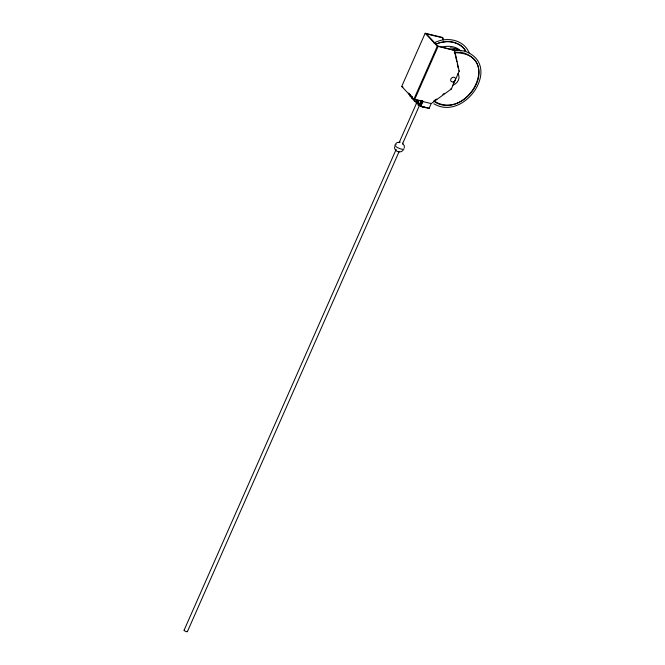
<?xml version="1.0" encoding="UTF-8"?>
<svg xmlns="http://www.w3.org/2000/svg" width="665" height="665" viewBox="0 0 665 665"><rect width="100%" height="100%" fill="white"/><g stroke="black" fill="none" stroke-linecap="round" stroke-linejoin="round"><path stroke-width="1" d="M404.328 147.605L404.245 145.71L402.533 143.116M437.703 45.976L454.644 50.399L459.183 71.213L451.327 89.027L431.186 103.574L413.829 99.376L401.718 86.425L425.168 33.25L442.533 37.448L443.364 39.858M409.05 93.965L409.274 93.441M413.829 99.376L437.279 46.201L425.168 33.25M184.097 630.196L396.182 149.334M399.116 142.684L416.722 102.767M187.405 631.6L399.067 151.686M402.425 144.081L421.701 100.365M419.972 104.796L420.205 104.272M422.516 101.147L420.355 106.059L427.703 107.83M431.186 103.574L429.025 108.486L420.754 106.491L422.923 101.57M428.85 107.531L429.025 108.486M453.281 83.25L454.07 81.463M395.708 143.648L397.271 142.518L400.272 142.077M403.131 150.315C400.272 153.756 394.021 151.346 394.486 146.799M433.58 101.28L436.373 99.235L436.78 99.659M442.84 94.505L444.461 93.316M434.237 100.731L436.373 99.235M434.012 43.05C445.858 36.292 463.763 39.243 469.191 52.942M445.957 41.546L439.823 42.568L436.398 44.006C446.365 39.667 459.681 41.313 465.783 51.114C462.225 44.322 454.17 41.33 446.83 41.405M454.228 50.764L457.021 50.307L464.137 50.989M454.295 52.635L456.93 52.194L462.782 52.759M442.641 46.866C448.85 45.569 456.265 46.334 460.912 50.989M454.403 52.743C503.488 52.444 468.7 122.136 434.32 101.18M450.296 47.797L455.966 48.728L460.055 50.748M451.751 49.351L457.42 50.282M426.398 33.882L442.932 37.88M437.279 46.201L454.644 50.399M401.718 86.425L402.948 87.057M415.226 99.376L423.007 101.263M464.27 51.006C503.53 64.355 465.059 122.269 433.854 103.79M463.613 52.843C500.28 65.885 463.804 119.11 434.91 102.119M425.991 33.45L438.102 46.4L414.652 99.575L414.253 99.143M458.784 70.781L459.183 71.213M450.928 88.595L451.327 89.027M421.302 105.436L420.687 104.787L421.07 105.968M418.46 103.266L420.579 105.527M408.601 93.1L412.632 97.414M408.643 93.532L410.463 95.477M416.115 101.521L420.754 106.491M454.237 49.966L456.838 61.862M457.271 63.84L458.135 67.805M442.533 37.448L442.965 39.426M187.239 631.26A1.796 0.499 23.8 0 1 186.607 631.7A1.796 0.499 23.8 0 1 184.413 630.678A1.796 0.499 23.8 0 1 184.662 630.054M403.971 148.603A4.988 1.388 23.8 0 1 397.919 147.805A4.988 1.388 23.8 0 1 396.224 144.621M424.012 106.691A1.247 0.657 -76.4 0 1 423.048 106.807M425.401 107.464A1.247 0.657 -76.4 0 1 424.902 107.397M421.918 103.092A1.247 1.006 -43.1 0 1 422.549 101.03M411.278 96.891A1.247 1.006 -43.1 0 1 410.521 95.053M412.632 98.711A1.247 1.006 -43.1 0 1 412.184 96.824M413.397 99.16A1.247 1.006 -43.1 0 1 412.641 97.323M415.342 100.806A1.247 1.006 -43.1 0 1 413.879 100.457A1.247 1.006 -43.1 0 1 414.561 98.902M419.848 105.153A1.247 1.006 -43.1 0 1 418.086 104.904A1.247 1.006 -43.1 0 1 419.291 103.275A1.247 1.006 -43.1 0 1 420.222 104.638M417.337 103.74A1.247 1.006 -43.1 0 1 416.415 102.659A1.247 1.006 -43.1 0 1 417.736 101.496A1.247 1.006 -43.1 0 1 418.659 102.576M415.517 101.429A1.247 1.006 -43.1 0 1 415.026 99.401M416.589 103.216A1.247 1.006 -43.1 0 1 415.999 101.969A1.247 1.006 -43.1 0 1 417.371 100.997A1.247 1.006 -43.1 0 1 418.194 102.078M421.693 106.134A1.247 0.657 -76.4 0 1 420.662 106.009M420.829 104.787A1.247 0.657 -76.4 0 1 421.319 104.164M421.984 102.726A1.247 1.006 -43.1 0 1 421.535 100.839M423.264 106.757A1.247 0.657 -76.4 0 1 422.475 106.666M457.836 73.732A7.49 6.035 -43.1 0 1 452.807 85.128M453.272 81.87A2.643 2.128 -43.1 0 0 455.051 77.838A2.643 2.128 -43.1 0 0 450.878 79.06A2.643 2.128 -43.1 0 0 453.272 81.87"/></g></svg>
